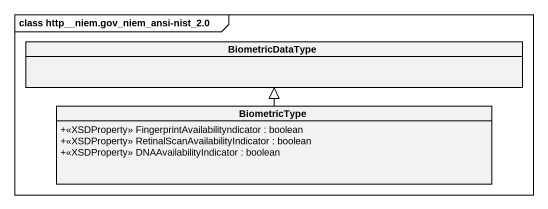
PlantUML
@startuml
mainframe class http__niem.gov_niem_ansi-nist_2.0
hide circle
hide empty members
skinparam classAttributeIconSize 0
class BiometricDataType
class BiometricType {
  +<<XSDProperty>> FingerprintAvailabilityndicator : boolean
  +<<XSDProperty>> RetinalScanAvailabilityIndicator : boolean
  +<<XSDProperty>> DNAAvailabilityIndicator : boolean
}
BiometricType -up-|> BiometricDataType
@enduml
